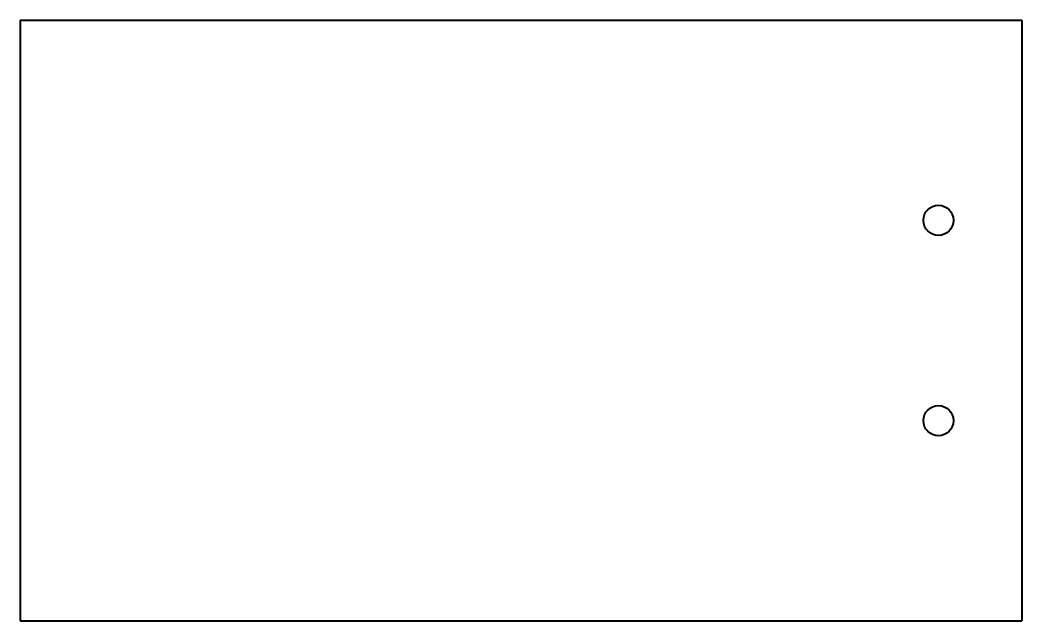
# Model space of a CAD drawing. Header units: millimetres. Extents: x -21.8 to 8.2, y -15 to 3.
import ezdxf

# ---------------------------------------------------------------- set-up
doc = ezdxf.new("R2010")
doc.units = ezdxf.units.MM
doc.layers.add('ModelSketch_Visible', color=7, linetype='Continuous', lineweight=40)

msp = doc.modelspace()

# ---------------------------------------------------------------- linework, layer by layer
at = {"layer": 'ModelSketch_Visible'}
for p, q in [((-21.826, 3.046), (-21.826, -14.954)), ((-21.826, 3.046), (8.174, 3.046)), ((8.174, 3.046), (8.174, -14.954)), ((-21.826, -14.954), (8.174, -14.954))]:
    msp.add_line(p, q, dxfattribs=at)
for centre in [(5.674, -2.954), (5.674, -8.954)]:
    msp.add_circle(centre, 0.45, dxfattribs=at)

doc.saveas('drawing.dxf')
